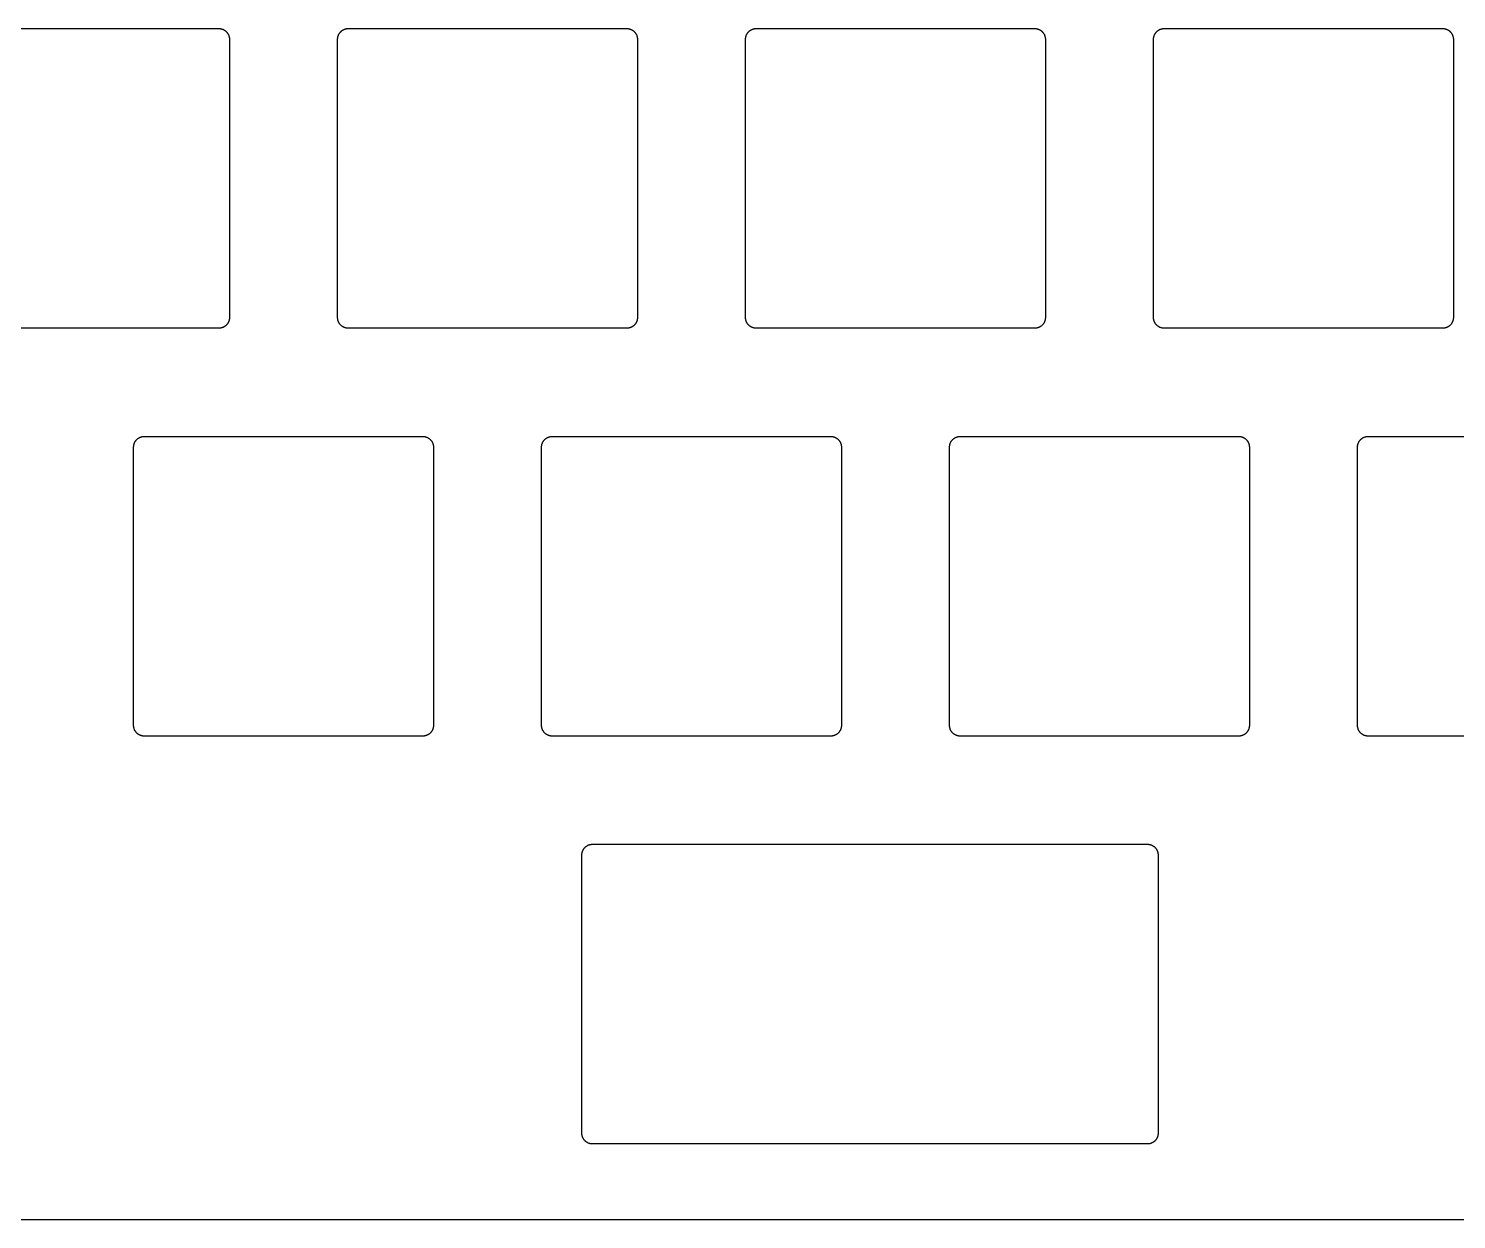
# Model space of a CAD drawing. Header units: millimetres. Extents: x 71 to 420, y -290 to -162.
# Drawn here: x 169.4 to 236, y -287 to -231.4 of the extents above; entities that cross this region are included whole.
import ezdxf

# ---------------------------------------------------------------- set-up
doc = ezdxf.new("R2010")
doc.units = ezdxf.units.MM
doc.layers.add('Layer 02', color=3, linetype='Continuous', true_color=0x00ff00)

msp = doc.modelspace()

# ---------------------------------------------------------------- linework, layer by layer
at = {"layer": 'Layer 02'}
for points in [[(165.245, -231.368), (178.245, -231.368)], [(178.245, -231.368), (178.262, -231.368), (178.279, -231.369), (178.296, -231.371), (178.313, -231.373), (178.33, -231.375), (178.347, -231.378), (178.363, -231.382), (178.38, -231.387), (178.396, -231.391), (178.412, -231.397), (178.428, -231.403), (178.444, -231.409), (178.46, -231.416), (178.475, -231.424), (178.49, -231.432), (178.505, -231.441), (178.519, -231.45), (178.533, -231.46), (178.547, -231.47), (178.56, -231.48), (178.574, -231.491), (178.586, -231.503), (178.598, -231.514), (178.61, -231.527), (178.622, -231.539), (178.633, -231.552), (178.643, -231.566), (178.653, -231.58), (178.663, -231.594), (178.672, -231.608), (178.681, -231.623), (178.689, -231.638), (178.696, -231.653), (178.704, -231.669), (178.71, -231.685), (178.716, -231.701), (178.721, -231.717), (178.726, -231.733), (178.731, -231.75), (178.734, -231.766), (178.738, -231.783), (178.74, -231.8), (178.742, -231.817), (178.744, -231.834), (178.745, -231.851), (178.745, -231.868)], [(178.745, -231.868), (178.745, -244.868)], [(183.795, -231.868), (183.795, -231.851), (183.796, -231.834), (183.798, -231.817), (183.8, -231.8), (183.802, -231.783), (183.805, -231.766), (183.809, -231.75), (183.813, -231.733), (183.818, -231.717), (183.824, -231.701), (183.83, -231.685), (183.836, -231.669), (183.843, -231.653), (183.851, -231.638), (183.859, -231.623), (183.868, -231.608), (183.877, -231.594), (183.886, -231.58), (183.897, -231.566), (183.907, -231.552), (183.918, -231.539), (183.929, -231.527), (183.941, -231.514), (183.954, -231.503), (183.966, -231.491), (183.979, -231.48), (183.993, -231.47), (184.007, -231.46), (184.021, -231.45), (184.035, -231.441), (184.05, -231.432), (184.065, -231.424), (184.08, -231.416), (184.096, -231.409), (184.111, -231.403), (184.127, -231.397), (184.144, -231.391), (184.16, -231.387), (184.177, -231.382), (184.193, -231.378), (184.21, -231.375), (184.227, -231.373), (184.244, -231.371), (184.261, -231.369), (184.278, -231.368), (184.295, -231.368)], [(183.795, -244.868), (183.795, -231.868)], [(184.295, -231.368), (197.295, -231.368)], [(197.295, -231.368), (197.312, -231.368), (197.329, -231.369), (197.346, -231.371), (197.363, -231.373), (197.38, -231.375), (197.397, -231.378), (197.413, -231.382), (197.43, -231.387), (197.446, -231.391), (197.462, -231.397), (197.478, -231.403), (197.494, -231.409), (197.51, -231.416), (197.525, -231.424), (197.54, -231.432), (197.555, -231.441), (197.569, -231.45), (197.583, -231.46), (197.597, -231.47), (197.61, -231.48), (197.624, -231.491), (197.636, -231.503), (197.648, -231.514), (197.66, -231.527), (197.672, -231.539), (197.683, -231.552), (197.693, -231.566), (197.703, -231.58), (197.713, -231.594), (197.722, -231.608), (197.731, -231.623), (197.739, -231.638), (197.746, -231.653), (197.754, -231.669), (197.76, -231.685), (197.766, -231.701), (197.771, -231.717), (197.776, -231.733), (197.781, -231.75), (197.784, -231.766), (197.788, -231.783), (197.79, -231.8), (197.792, -231.817), (197.794, -231.834), (197.795, -231.851), (197.795, -231.868)], [(197.795, -231.868), (197.795, -244.868)], [(202.845, -231.868), (202.845, -231.851), (202.846, -231.834), (202.848, -231.817), (202.85, -231.8), (202.852, -231.783), (202.855, -231.766), (202.859, -231.75), (202.863, -231.733), (202.868, -231.717), (202.874, -231.701), (202.88, -231.685), (202.886, -231.669), (202.893, -231.653), (202.901, -231.638), (202.909, -231.623), (202.918, -231.608), (202.927, -231.594), (202.936, -231.58), (202.947, -231.566), (202.957, -231.552), (202.968, -231.539), (202.979, -231.527), (202.991, -231.514), (203.004, -231.503), (203.016, -231.491), (203.029, -231.48), (203.043, -231.47), (203.057, -231.46), (203.071, -231.45), (203.085, -231.441), (203.1, -231.432), (203.115, -231.424), (203.13, -231.416), (203.146, -231.409), (203.161, -231.403), (203.177, -231.397), (203.194, -231.391), (203.21, -231.387), (203.227, -231.382), (203.243, -231.378), (203.26, -231.375), (203.277, -231.373), (203.294, -231.371), (203.311, -231.369), (203.328, -231.368), (203.345, -231.368)], [(202.845, -244.868), (202.845, -231.868)], [(203.345, -231.368), (216.345, -231.368)], [(216.345, -231.368), (216.362, -231.368), (216.379, -231.369), (216.396, -231.371), (216.413, -231.373), (216.43, -231.375), (216.447, -231.378), (216.463, -231.382), (216.48, -231.387), (216.496, -231.391), (216.512, -231.397), (216.528, -231.403), (216.544, -231.409), (216.56, -231.416), (216.575, -231.424), (216.59, -231.432), (216.605, -231.441), (216.619, -231.45), (216.633, -231.46), (216.647, -231.47), (216.66, -231.48), (216.674, -231.491), (216.686, -231.503), (216.698, -231.514), (216.71, -231.527), (216.722, -231.539), (216.733, -231.552), (216.743, -231.566), (216.753, -231.58), (216.763, -231.594), (216.772, -231.608), (216.781, -231.623), (216.789, -231.638), (216.796, -231.653), (216.804, -231.669), (216.81, -231.685), (216.816, -231.701), (216.821, -231.717), (216.826, -231.733), (216.831, -231.75), (216.834, -231.766), (216.838, -231.783), (216.84, -231.8), (216.842, -231.817), (216.844, -231.834), (216.845, -231.851), (216.845, -231.868)], [(216.845, -231.868), (216.845, -244.868)], [(221.895, -231.868), (221.895, -231.851), (221.896, -231.834), (221.898, -231.817), (221.9, -231.8), (221.902, -231.783), (221.905, -231.766), (221.909, -231.75), (221.913, -231.733), (221.918, -231.717), (221.924, -231.701), (221.93, -231.685), (221.936, -231.669), (221.943, -231.653), (221.951, -231.638), (221.959, -231.623), (221.968, -231.608), (221.977, -231.594), (221.986, -231.58), (221.997, -231.566), (222.007, -231.552), (222.018, -231.539), (222.029, -231.527), (222.041, -231.514), (222.054, -231.503), (222.066, -231.491), (222.079, -231.48), (222.093, -231.47), (222.107, -231.46), (222.121, -231.45), (222.135, -231.441), (222.15, -231.432), (222.165, -231.424), (222.18, -231.416), (222.196, -231.409), (222.211, -231.403), (222.227, -231.397), (222.244, -231.391), (222.26, -231.387), (222.277, -231.382), (222.293, -231.378), (222.31, -231.375), (222.327, -231.373), (222.344, -231.371), (222.361, -231.369), (222.378, -231.368), (222.395, -231.368)], [(221.895, -244.868), (221.895, -231.868)], [(222.395, -231.368), (235.395, -231.368)], [(235.395, -231.368), (235.412, -231.368), (235.429, -231.369), (235.446, -231.371), (235.463, -231.373), (235.48, -231.375), (235.497, -231.378), (235.513, -231.382), (235.53, -231.387), (235.546, -231.391), (235.562, -231.397), (235.578, -231.403), (235.594, -231.409), (235.61, -231.416), (235.625, -231.424), (235.64, -231.432), (235.655, -231.441), (235.669, -231.45), (235.683, -231.46), (235.697, -231.47), (235.71, -231.48), (235.724, -231.491), (235.736, -231.503), (235.748, -231.514), (235.76, -231.527), (235.772, -231.539), (235.783, -231.552), (235.793, -231.566), (235.803, -231.58), (235.813, -231.594), (235.822, -231.608), (235.831, -231.623), (235.839, -231.638), (235.846, -231.653), (235.854, -231.669), (235.86, -231.685), (235.866, -231.701), (235.871, -231.717), (235.876, -231.733), (235.881, -231.75), (235.884, -231.766), (235.888, -231.783), (235.89, -231.8), (235.892, -231.817), (235.894, -231.834), (235.895, -231.851), (235.895, -231.868)], [(235.895, -231.868), (235.895, -244.868)], [(178.745, -244.868), (178.745, -244.885), (178.744, -244.902), (178.742, -244.919), (178.74, -244.936), (178.738, -244.953), (178.734, -244.97), (178.731, -244.986), (178.726, -245.003), (178.721, -245.019), (178.716, -245.035), (178.71, -245.051), (178.704, -245.067), (178.696, -245.083), (178.689, -245.098), (178.681, -245.113), (178.672, -245.128), (178.663, -245.142), (178.653, -245.156), (178.643, -245.17), (178.633, -245.184), (178.622, -245.197), (178.61, -245.209), (178.598, -245.222), (178.586, -245.233), (178.574, -245.245), (178.56, -245.256), (178.547, -245.266), (178.533, -245.277), (178.519, -245.286), (178.505, -245.295), (178.49, -245.304), (178.475, -245.312), (178.46, -245.32), (178.444, -245.327), (178.428, -245.333), (178.412, -245.339), (178.396, -245.345), (178.38, -245.349), (178.363, -245.354), (178.347, -245.358), (178.33, -245.361), (178.313, -245.363), (178.296, -245.365), (178.279, -245.367), (178.262, -245.368), (178.245, -245.368)], [(184.295, -245.368), (184.278, -245.368), (184.261, -245.367), (184.244, -245.365), (184.227, -245.363), (184.21, -245.361), (184.193, -245.358), (184.177, -245.354), (184.16, -245.349), (184.144, -245.345), (184.127, -245.339), (184.111, -245.333), (184.096, -245.327), (184.08, -245.32), (184.065, -245.312), (184.05, -245.304), (184.035, -245.295), (184.021, -245.286), (184.007, -245.277), (183.993, -245.266), (183.979, -245.256), (183.966, -245.245), (183.954, -245.233), (183.941, -245.222), (183.929, -245.209), (183.918, -245.197), (183.907, -245.184), (183.897, -245.17), (183.886, -245.156), (183.877, -245.142), (183.868, -245.128), (183.859, -245.113), (183.851, -245.098), (183.843, -245.083), (183.836, -245.067), (183.83, -245.051), (183.824, -245.035), (183.818, -245.019), (183.813, -245.003), (183.809, -244.986), (183.805, -244.97), (183.802, -244.953), (183.8, -244.936), (183.798, -244.919), (183.796, -244.902), (183.795, -244.885), (183.795, -244.868)], [(197.795, -244.868), (197.795, -244.885), (197.794, -244.902), (197.792, -244.919), (197.79, -244.936), (197.788, -244.953), (197.784, -244.97), (197.781, -244.986), (197.776, -245.003), (197.771, -245.019), (197.766, -245.035), (197.76, -245.051), (197.754, -245.067), (197.746, -245.083), (197.739, -245.098), (197.731, -245.113), (197.722, -245.128), (197.713, -245.142), (197.703, -245.156), (197.693, -245.17), (197.683, -245.184), (197.672, -245.197), (197.66, -245.209), (197.648, -245.222), (197.636, -245.233), (197.624, -245.245), (197.61, -245.256), (197.597, -245.266), (197.583, -245.277), (197.569, -245.286), (197.555, -245.295), (197.54, -245.304), (197.525, -245.312), (197.51, -245.32), (197.494, -245.327), (197.478, -245.333), (197.462, -245.339), (197.446, -245.345), (197.43, -245.349), (197.413, -245.354), (197.397, -245.358), (197.38, -245.361), (197.363, -245.363), (197.346, -245.365), (197.329, -245.367), (197.312, -245.368), (197.295, -245.368)], [(203.345, -245.368), (203.328, -245.368), (203.311, -245.367), (203.294, -245.365), (203.277, -245.363), (203.26, -245.361), (203.243, -245.358), (203.227, -245.354), (203.21, -245.349), (203.194, -245.345), (203.177, -245.339), (203.161, -245.333), (203.146, -245.327), (203.13, -245.32), (203.115, -245.312), (203.1, -245.304), (203.085, -245.295), (203.071, -245.286), (203.057, -245.277), (203.043, -245.266), (203.029, -245.256), (203.016, -245.245), (203.004, -245.233), (202.991, -245.222), (202.979, -245.209), (202.968, -245.197), (202.957, -245.184), (202.947, -245.17), (202.936, -245.156), (202.927, -245.142), (202.918, -245.128), (202.909, -245.113), (202.901, -245.098), (202.893, -245.083), (202.886, -245.067), (202.88, -245.051), (202.874, -245.035), (202.868, -245.019), (202.863, -245.003), (202.859, -244.986), (202.855, -244.97), (202.852, -244.953), (202.85, -244.936), (202.848, -244.919), (202.846, -244.902), (202.845, -244.885), (202.845, -244.868)], [(216.845, -244.868), (216.845, -244.885), (216.844, -244.902), (216.842, -244.919), (216.84, -244.936), (216.838, -244.953), (216.834, -244.97), (216.831, -244.986), (216.826, -245.003), (216.821, -245.019), (216.816, -245.035), (216.81, -245.051), (216.804, -245.067), (216.796, -245.083), (216.789, -245.098), (216.781, -245.113), (216.772, -245.128), (216.763, -245.142), (216.753, -245.156), (216.743, -245.17), (216.733, -245.184), (216.722, -245.197), (216.71, -245.209), (216.698, -245.222), (216.686, -245.233), (216.674, -245.245), (216.66, -245.256), (216.647, -245.266), (216.633, -245.277), (216.619, -245.286), (216.605, -245.295), (216.59, -245.304), (216.575, -245.312), (216.56, -245.32), (216.544, -245.327), (216.528, -245.333), (216.512, -245.339), (216.496, -245.345), (216.48, -245.349), (216.463, -245.354), (216.447, -245.358), (216.43, -245.361), (216.413, -245.363), (216.396, -245.365), (216.379, -245.367), (216.362, -245.368), (216.345, -245.368)], [(222.395, -245.368), (222.378, -245.368), (222.361, -245.367), (222.344, -245.365), (222.327, -245.363), (222.31, -245.361), (222.293, -245.358), (222.277, -245.354), (222.26, -245.349), (222.244, -245.345), (222.227, -245.339), (222.211, -245.333), (222.196, -245.327), (222.18, -245.32), (222.165, -245.312), (222.15, -245.304), (222.135, -245.295), (222.121, -245.286), (222.107, -245.277), (222.093, -245.266), (222.079, -245.256), (222.066, -245.245), (222.054, -245.233), (222.041, -245.222), (222.029, -245.209), (222.018, -245.197), (222.007, -245.184), (221.997, -245.17), (221.986, -245.156), (221.977, -245.142), (221.968, -245.128), (221.959, -245.113), (221.951, -245.098), (221.943, -245.083), (221.936, -245.067), (221.93, -245.051), (221.924, -245.035), (221.918, -245.019), (221.913, -245.003), (221.909, -244.986), (221.905, -244.97), (221.902, -244.953), (221.9, -244.936), (221.898, -244.919), (221.896, -244.902), (221.895, -244.885), (221.895, -244.868)], [(235.895, -244.868), (235.895, -244.885), (235.894, -244.902), (235.892, -244.919), (235.89, -244.936), (235.888, -244.953), (235.884, -244.97), (235.881, -244.986), (235.876, -245.003), (235.871, -245.019), (235.866, -245.035), (235.86, -245.051), (235.854, -245.067), (235.846, -245.083), (235.839, -245.098), (235.831, -245.113), (235.822, -245.128), (235.813, -245.142), (235.803, -245.156), (235.793, -245.17), (235.783, -245.184), (235.772, -245.197), (235.76, -245.209), (235.748, -245.222), (235.736, -245.233), (235.724, -245.245), (235.71, -245.256), (235.697, -245.266), (235.683, -245.277), (235.669, -245.286), (235.655, -245.295), (235.64, -245.304), (235.625, -245.312), (235.61, -245.32), (235.594, -245.327), (235.578, -245.333), (235.562, -245.339), (235.546, -245.345), (235.53, -245.349), (235.513, -245.354), (235.497, -245.358), (235.48, -245.361), (235.463, -245.363), (235.446, -245.365), (235.429, -245.367), (235.412, -245.368), (235.395, -245.368)], [(178.245, -245.368), (165.245, -245.368)], [(197.295, -245.368), (184.295, -245.368)], [(216.345, -245.368), (203.345, -245.368)], [(235.395, -245.368), (222.395, -245.368)], [(174.27, -250.918), (174.27, -250.901), (174.271, -250.884), (174.273, -250.867), (174.275, -250.85), (174.277, -250.833), (174.28, -250.816), (174.284, -250.8), (174.288, -250.783), (174.293, -250.767), (174.299, -250.751), (174.305, -250.735), (174.311, -250.719), (174.318, -250.703), (174.326, -250.688), (174.334, -250.673), (174.343, -250.658), (174.352, -250.644), (174.361, -250.63), (174.372, -250.616), (174.382, -250.602), (174.393, -250.589), (174.404, -250.577), (174.416, -250.564), (174.429, -250.553), (174.441, -250.541), (174.454, -250.53), (174.468, -250.52), (174.482, -250.51), (174.496, -250.5), (174.51, -250.491), (174.525, -250.482), (174.54, -250.474), (174.555, -250.466), (174.571, -250.459), (174.586, -250.453), (174.602, -250.447), (174.619, -250.441), (174.635, -250.437), (174.652, -250.432), (174.668, -250.428), (174.685, -250.425), (174.702, -250.423), (174.719, -250.421), (174.736, -250.419), (174.753, -250.418), (174.77, -250.418)], [(174.77, -250.418), (187.77, -250.418)], [(187.77, -250.418), (187.787, -250.418), (187.804, -250.419), (187.821, -250.421), (187.838, -250.423), (187.855, -250.425), (187.872, -250.428), (187.888, -250.432), (187.905, -250.437), (187.921, -250.441), (187.937, -250.447), (187.953, -250.453), (187.969, -250.459), (187.985, -250.466), (188, -250.474), (188.015, -250.482), (188.03, -250.491), (188.044, -250.5), (188.058, -250.51), (188.072, -250.52), (188.085, -250.53), (188.099, -250.541), (188.111, -250.553), (188.123, -250.564), (188.135, -250.577), (188.147, -250.589), (188.158, -250.602), (188.168, -250.616), (188.178, -250.63), (188.188, -250.644), (188.197, -250.658), (188.206, -250.673), (188.214, -250.688), (188.221, -250.703), (188.229, -250.719), (188.235, -250.735), (188.241, -250.751), (188.246, -250.767), (188.251, -250.783), (188.256, -250.8), (188.259, -250.816), (188.263, -250.833), (188.265, -250.85), (188.267, -250.867), (188.269, -250.884), (188.27, -250.901), (188.27, -250.918)], [(193.32, -250.918), (193.32, -250.901), (193.321, -250.884), (193.323, -250.867), (193.325, -250.85), (193.327, -250.833), (193.33, -250.816), (193.334, -250.8), (193.338, -250.783), (193.343, -250.767), (193.349, -250.751), (193.355, -250.735), (193.361, -250.719), (193.368, -250.703), (193.376, -250.688), (193.384, -250.673), (193.393, -250.658), (193.402, -250.644), (193.411, -250.63), (193.422, -250.616), (193.432, -250.602), (193.443, -250.589), (193.454, -250.577), (193.466, -250.564), (193.479, -250.553), (193.491, -250.541), (193.504, -250.53), (193.518, -250.52), (193.532, -250.51), (193.546, -250.5), (193.56, -250.491), (193.575, -250.482), (193.59, -250.474), (193.605, -250.466), (193.621, -250.459), (193.636, -250.453), (193.652, -250.447), (193.669, -250.441), (193.685, -250.437), (193.702, -250.432), (193.718, -250.428), (193.735, -250.425), (193.752, -250.423), (193.769, -250.421), (193.786, -250.419), (193.803, -250.418), (193.82, -250.418)], [(193.82, -250.418), (206.82, -250.418)], [(206.82, -250.418), (206.837, -250.418), (206.854, -250.419), (206.871, -250.421), (206.888, -250.423), (206.905, -250.425), (206.922, -250.428), (206.938, -250.432), (206.955, -250.437), (206.971, -250.441), (206.987, -250.447), (207.003, -250.453), (207.019, -250.459), (207.035, -250.466), (207.05, -250.474), (207.065, -250.482), (207.08, -250.491), (207.094, -250.5), (207.108, -250.51), (207.122, -250.52), (207.135, -250.53), (207.149, -250.541), (207.161, -250.553), (207.173, -250.564), (207.185, -250.577), (207.197, -250.589), (207.208, -250.602), (207.218, -250.616), (207.228, -250.63), (207.238, -250.644), (207.247, -250.658), (207.256, -250.673), (207.264, -250.688), (207.271, -250.703), (207.279, -250.719), (207.285, -250.735), (207.291, -250.751), (207.296, -250.767), (207.301, -250.783), (207.306, -250.8), (207.309, -250.816), (207.313, -250.833), (207.315, -250.85), (207.317, -250.867), (207.319, -250.884), (207.32, -250.901), (207.32, -250.918)], [(212.37, -250.918), (212.37, -250.901), (212.371, -250.884), (212.373, -250.867), (212.375, -250.85), (212.377, -250.833), (212.38, -250.816), (212.384, -250.8), (212.388, -250.783), (212.393, -250.767), (212.399, -250.751), (212.405, -250.735), (212.411, -250.719), (212.418, -250.703), (212.426, -250.688), (212.434, -250.673), (212.443, -250.658), (212.452, -250.644), (212.461, -250.63), (212.472, -250.616), (212.482, -250.602), (212.493, -250.589), (212.504, -250.577), (212.516, -250.564), (212.529, -250.553), (212.541, -250.541), (212.554, -250.53), (212.568, -250.52), (212.582, -250.51), (212.596, -250.5), (212.61, -250.491), (212.625, -250.482), (212.64, -250.474), (212.655, -250.466), (212.671, -250.459), (212.686, -250.453), (212.702, -250.447), (212.719, -250.441), (212.735, -250.437), (212.752, -250.432), (212.768, -250.428), (212.785, -250.425), (212.802, -250.423), (212.819, -250.421), (212.836, -250.419), (212.853, -250.418), (212.87, -250.418)], [(212.87, -250.418), (225.87, -250.418)], [(225.87, -250.418), (225.887, -250.418), (225.904, -250.419), (225.921, -250.421), (225.938, -250.423), (225.955, -250.425), (225.972, -250.428), (225.988, -250.432), (226.005, -250.437), (226.021, -250.441), (226.037, -250.447), (226.053, -250.453), (226.069, -250.459), (226.085, -250.466), (226.1, -250.474), (226.115, -250.482), (226.13, -250.491), (226.144, -250.5), (226.158, -250.51), (226.172, -250.52), (226.185, -250.53), (226.199, -250.541), (226.211, -250.553), (226.223, -250.564), (226.235, -250.577), (226.247, -250.589), (226.258, -250.602), (226.268, -250.616), (226.278, -250.63), (226.288, -250.644), (226.297, -250.658), (226.306, -250.673), (226.314, -250.688), (226.321, -250.703), (226.329, -250.719), (226.335, -250.735), (226.341, -250.751), (226.346, -250.767), (226.351, -250.783), (226.356, -250.8), (226.359, -250.816), (226.363, -250.833), (226.365, -250.85), (226.367, -250.867), (226.369, -250.884), (226.37, -250.901), (226.37, -250.918)], [(231.42, -250.918), (231.42, -250.901), (231.421, -250.884), (231.423, -250.867), (231.425, -250.85), (231.427, -250.833), (231.43, -250.816), (231.434, -250.8), (231.438, -250.783), (231.443, -250.767), (231.449, -250.751), (231.455, -250.735), (231.461, -250.719), (231.468, -250.703), (231.476, -250.688), (231.484, -250.673), (231.493, -250.658), (231.502, -250.644), (231.511, -250.63), (231.522, -250.616), (231.532, -250.602), (231.543, -250.589), (231.554, -250.577), (231.566, -250.564), (231.579, -250.553), (231.591, -250.541), (231.604, -250.53), (231.618, -250.52), (231.632, -250.51), (231.646, -250.5), (231.66, -250.491), (231.675, -250.482), (231.69, -250.474), (231.705, -250.466), (231.721, -250.459), (231.736, -250.453), (231.752, -250.447), (231.769, -250.441), (231.785, -250.437), (231.802, -250.432), (231.818, -250.428), (231.835, -250.425), (231.852, -250.423), (231.869, -250.421), (231.886, -250.419), (231.903, -250.418), (231.92, -250.418)], [(231.92, -250.418), (244.92, -250.418)], [(174.27, -263.918), (174.27, -250.918)], [(188.27, -250.918), (188.27, -263.918)], [(193.32, -263.918), (193.32, -250.918)], [(207.32, -250.918), (207.32, -263.918)], [(212.37, -263.918), (212.37, -250.918)], [(226.37, -250.918), (226.37, -263.918)], [(231.42, -263.918), (231.42, -250.918)], [(174.77, -264.418), (174.753, -264.418), (174.736, -264.417), (174.719, -264.415), (174.702, -264.413), (174.685, -264.411), (174.668, -264.408), (174.652, -264.404), (174.635, -264.399), (174.619, -264.395), (174.602, -264.389), (174.586, -264.383), (174.571, -264.377), (174.555, -264.37), (174.54, -264.362), (174.525, -264.354), (174.51, -264.345), (174.496, -264.336), (174.482, -264.327), (174.468, -264.316), (174.454, -264.306), (174.441, -264.295), (174.429, -264.283), (174.416, -264.272), (174.404, -264.259), (174.393, -264.247), (174.382, -264.234), (174.372, -264.22), (174.361, -264.206), (174.352, -264.192), (174.343, -264.178), (174.334, -264.163), (174.326, -264.148), (174.318, -264.133), (174.311, -264.117), (174.305, -264.101), (174.299, -264.085), (174.293, -264.069), (174.288, -264.053), (174.284, -264.036), (174.28, -264.02), (174.277, -264.003), (174.275, -263.986), (174.273, -263.969), (174.271, -263.952), (174.27, -263.935), (174.27, -263.918)], [(188.27, -263.918), (188.27, -263.935), (188.269, -263.952), (188.267, -263.969), (188.265, -263.986), (188.263, -264.003), (188.259, -264.02), (188.256, -264.036), (188.251, -264.053), (188.246, -264.069), (188.241, -264.085), (188.235, -264.101), (188.229, -264.117), (188.221, -264.133), (188.214, -264.148), (188.206, -264.163), (188.197, -264.178), (188.188, -264.192), (188.178, -264.206), (188.168, -264.22), (188.158, -264.234), (188.147, -264.247), (188.135, -264.259), (188.123, -264.272), (188.111, -264.283), (188.099, -264.295), (188.085, -264.306), (188.072, -264.316), (188.058, -264.327), (188.044, -264.336), (188.03, -264.345), (188.015, -264.354), (188, -264.362), (187.985, -264.37), (187.969, -264.377), (187.953, -264.383), (187.937, -264.389), (187.921, -264.395), (187.905, -264.399), (187.888, -264.404), (187.872, -264.408), (187.855, -264.411), (187.838, -264.413), (187.821, -264.415), (187.804, -264.417), (187.787, -264.418), (187.77, -264.418)], [(193.82, -264.418), (193.803, -264.418), (193.786, -264.417), (193.769, -264.415), (193.752, -264.413), (193.735, -264.411), (193.718, -264.408), (193.702, -264.404), (193.685, -264.399), (193.669, -264.395), (193.652, -264.389), (193.636, -264.383), (193.621, -264.377), (193.605, -264.37), (193.59, -264.362), (193.575, -264.354), (193.56, -264.345), (193.546, -264.336), (193.532, -264.327), (193.518, -264.316), (193.504, -264.306), (193.491, -264.295), (193.479, -264.283), (193.466, -264.272), (193.454, -264.259), (193.443, -264.247), (193.432, -264.234), (193.422, -264.22), (193.411, -264.206), (193.402, -264.192), (193.393, -264.178), (193.384, -264.163), (193.376, -264.148), (193.368, -264.133), (193.361, -264.117), (193.355, -264.101), (193.349, -264.085), (193.343, -264.069), (193.338, -264.053), (193.334, -264.036), (193.33, -264.02), (193.327, -264.003), (193.325, -263.986), (193.323, -263.969), (193.321, -263.952), (193.32, -263.935), (193.32, -263.918)], [(207.32, -263.918), (207.32, -263.935), (207.319, -263.952), (207.317, -263.969), (207.315, -263.986), (207.313, -264.003), (207.309, -264.02), (207.306, -264.036), (207.301, -264.053), (207.296, -264.069), (207.291, -264.085), (207.285, -264.101), (207.279, -264.117), (207.271, -264.133), (207.264, -264.148), (207.256, -264.163), (207.247, -264.178), (207.238, -264.192), (207.228, -264.206), (207.218, -264.22), (207.208, -264.234), (207.197, -264.247), (207.185, -264.259), (207.173, -264.272), (207.161, -264.283), (207.149, -264.295), (207.135, -264.306), (207.122, -264.316), (207.108, -264.327), (207.094, -264.336), (207.08, -264.345), (207.065, -264.354), (207.05, -264.362), (207.035, -264.37), (207.019, -264.377), (207.003, -264.383), (206.987, -264.389), (206.971, -264.395), (206.955, -264.399), (206.938, -264.404), (206.922, -264.408), (206.905, -264.411), (206.888, -264.413), (206.871, -264.415), (206.854, -264.417), (206.837, -264.418), (206.82, -264.418)], [(212.87, -264.418), (212.853, -264.418), (212.836, -264.417), (212.819, -264.415), (212.802, -264.413), (212.785, -264.411), (212.768, -264.408), (212.752, -264.404), (212.735, -264.399), (212.719, -264.395), (212.702, -264.389), (212.686, -264.383), (212.671, -264.377), (212.655, -264.37), (212.64, -264.362), (212.625, -264.354), (212.61, -264.345), (212.596, -264.336), (212.582, -264.327), (212.568, -264.316), (212.554, -264.306), (212.541, -264.295), (212.529, -264.283), (212.516, -264.272), (212.504, -264.259), (212.493, -264.247), (212.482, -264.234), (212.472, -264.22), (212.461, -264.206), (212.452, -264.192), (212.443, -264.178), (212.434, -264.163), (212.426, -264.148), (212.418, -264.133), (212.411, -264.117), (212.405, -264.101), (212.399, -264.085), (212.393, -264.069), (212.388, -264.053), (212.384, -264.036), (212.38, -264.02), (212.377, -264.003), (212.375, -263.986), (212.373, -263.969), (212.371, -263.952), (212.37, -263.935), (212.37, -263.918)], [(226.37, -263.918), (226.37, -263.935), (226.369, -263.952), (226.367, -263.969), (226.365, -263.986), (226.363, -264.003), (226.359, -264.02), (226.356, -264.036), (226.351, -264.053), (226.346, -264.069), (226.341, -264.085), (226.335, -264.101), (226.329, -264.117), (226.321, -264.133), (226.314, -264.148), (226.306, -264.163), (226.297, -264.178), (226.288, -264.192), (226.278, -264.206), (226.268, -264.22), (226.258, -264.234), (226.247, -264.247), (226.235, -264.259), (226.223, -264.272), (226.211, -264.283), (226.199, -264.295), (226.185, -264.306), (226.172, -264.316), (226.158, -264.327), (226.144, -264.336), (226.13, -264.345), (226.115, -264.354), (226.1, -264.362), (226.085, -264.37), (226.069, -264.377), (226.053, -264.383), (226.037, -264.389), (226.021, -264.395), (226.005, -264.399), (225.988, -264.404), (225.972, -264.408), (225.955, -264.411), (225.938, -264.413), (225.921, -264.415), (225.904, -264.417), (225.887, -264.418), (225.87, -264.418)], [(231.92, -264.418), (231.903, -264.418), (231.886, -264.417), (231.869, -264.415), (231.852, -264.413), (231.835, -264.411), (231.818, -264.408), (231.802, -264.404), (231.785, -264.399), (231.769, -264.395), (231.752, -264.389), (231.736, -264.383), (231.721, -264.377), (231.705, -264.37), (231.69, -264.362), (231.675, -264.354), (231.66, -264.345), (231.646, -264.336), (231.632, -264.327), (231.618, -264.316), (231.604, -264.306), (231.591, -264.295), (231.579, -264.283), (231.566, -264.272), (231.554, -264.259), (231.543, -264.247), (231.532, -264.234), (231.522, -264.22), (231.511, -264.206), (231.502, -264.192), (231.493, -264.178), (231.484, -264.163), (231.476, -264.148), (231.468, -264.133), (231.461, -264.117), (231.455, -264.101), (231.449, -264.085), (231.443, -264.069), (231.438, -264.053), (231.434, -264.036), (231.43, -264.02), (231.427, -264.003), (231.425, -263.986), (231.423, -263.969), (231.421, -263.952), (231.42, -263.935), (231.42, -263.918)], [(187.77, -264.418), (174.77, -264.418)], [(206.82, -264.418), (193.82, -264.418)], [(225.87, -264.418), (212.87, -264.418)], [(244.92, -264.418), (231.92, -264.418)], [(195.201, -269.968), (195.202, -269.951), (195.202, -269.934), (195.204, -269.917), (195.206, -269.9), (195.208, -269.883), (195.212, -269.866), (195.215, -269.85), (195.22, -269.833), (195.225, -269.817), (195.23, -269.801), (195.236, -269.785), (195.243, -269.769), (195.25, -269.753), (195.257, -269.738), (195.265, -269.723), (195.274, -269.708), (195.283, -269.694), (195.293, -269.68), (195.303, -269.666), (195.313, -269.652), (195.324, -269.639), (195.336, -269.627), (195.348, -269.614), (195.36, -269.603), (195.373, -269.591), (195.386, -269.58), (195.399, -269.57), (195.413, -269.56), (195.427, -269.55), (195.441, -269.541), (195.456, -269.532), (195.471, -269.524), (195.486, -269.516), (195.502, -269.509), (195.518, -269.503), (195.534, -269.497), (195.55, -269.491), (195.566, -269.487), (195.583, -269.482), (195.599, -269.478), (195.616, -269.475), (195.633, -269.473), (195.65, -269.471), (195.667, -269.469), (195.684, -269.468), (195.701, -269.468)], [(195.201, -282.968), (195.201, -269.968)], [(195.701, -269.468), (221.607, -269.468)], [(221.607, -269.468), (221.625, -269.468), (221.642, -269.469), (221.659, -269.471), (221.676, -269.473), (221.692, -269.475), (221.709, -269.478), (221.726, -269.482), (221.742, -269.487), (221.759, -269.491), (221.775, -269.497), (221.791, -269.503), (221.807, -269.509), (221.822, -269.516), (221.837, -269.524), (221.853, -269.532), (221.867, -269.541), (221.882, -269.55), (221.896, -269.56), (221.91, -269.57), (221.923, -269.58), (221.936, -269.591), (221.949, -269.603), (221.961, -269.614), (221.973, -269.627), (221.984, -269.639), (221.995, -269.652), (222.006, -269.666), (222.016, -269.68), (222.026, -269.694), (222.035, -269.708), (222.043, -269.723), (222.051, -269.738), (222.059, -269.753), (222.066, -269.769), (222.073, -269.785), (222.079, -269.801), (222.084, -269.817), (222.089, -269.833), (222.093, -269.85), (222.097, -269.866), (222.1, -269.883), (222.103, -269.9), (222.105, -269.917), (222.106, -269.934), (222.107, -269.951), (222.107, -269.968)], [(222.107, -269.968), (222.107, -282.968)], [(195.701, -283.468), (195.684, -283.468), (195.667, -283.467), (195.65, -283.465), (195.633, -283.463), (195.616, -283.461), (195.599, -283.458), (195.583, -283.454), (195.566, -283.449), (195.55, -283.445), (195.534, -283.439), (195.518, -283.433), (195.502, -283.427), (195.486, -283.42), (195.471, -283.412), (195.456, -283.404), (195.441, -283.395), (195.427, -283.386), (195.413, -283.377), (195.399, -283.366), (195.386, -283.356), (195.373, -283.345), (195.36, -283.333), (195.348, -283.322), (195.336, -283.309), (195.324, -283.297), (195.313, -283.284), (195.303, -283.27), (195.293, -283.256), (195.283, -283.242), (195.274, -283.228), (195.265, -283.213), (195.257, -283.198), (195.25, -283.183), (195.243, -283.167), (195.236, -283.151), (195.23, -283.135), (195.225, -283.119), (195.22, -283.103), (195.215, -283.086), (195.212, -283.07), (195.208, -283.053), (195.206, -283.036), (195.204, -283.019), (195.202, -283.002), (195.202, -282.985), (195.201, -282.968)], [(222.107, -282.968), (222.107, -282.985), (222.106, -283.002), (222.105, -283.019), (222.103, -283.036), (222.1, -283.053), (222.097, -283.07), (222.093, -283.086), (222.089, -283.103), (222.084, -283.119), (222.079, -283.135), (222.073, -283.151), (222.066, -283.167), (222.059, -283.183), (222.051, -283.198), (222.043, -283.213), (222.035, -283.228), (222.026, -283.242), (222.016, -283.256), (222.006, -283.27), (221.995, -283.284), (221.984, -283.297), (221.973, -283.309), (221.961, -283.322), (221.949, -283.333), (221.936, -283.345), (221.923, -283.356), (221.91, -283.366), (221.896, -283.377), (221.882, -283.386), (221.867, -283.395), (221.853, -283.404), (221.837, -283.412), (221.822, -283.42), (221.807, -283.427), (221.791, -283.433), (221.775, -283.439), (221.759, -283.445), (221.742, -283.449), (221.726, -283.454), (221.709, -283.458), (221.692, -283.461), (221.676, -283.463), (221.659, -283.465), (221.642, -283.467), (221.625, -283.468), (221.607, -283.468)], [(221.607, -283.468), (220.607, -283.468), (213.165, -283.468), (195.701, -283.468)], [(127.679, -286.993), (277.724, -286.993)]]:
    msp.add_lwpolyline(points, dxfattribs=at)

doc.saveas('drawing.dxf')
